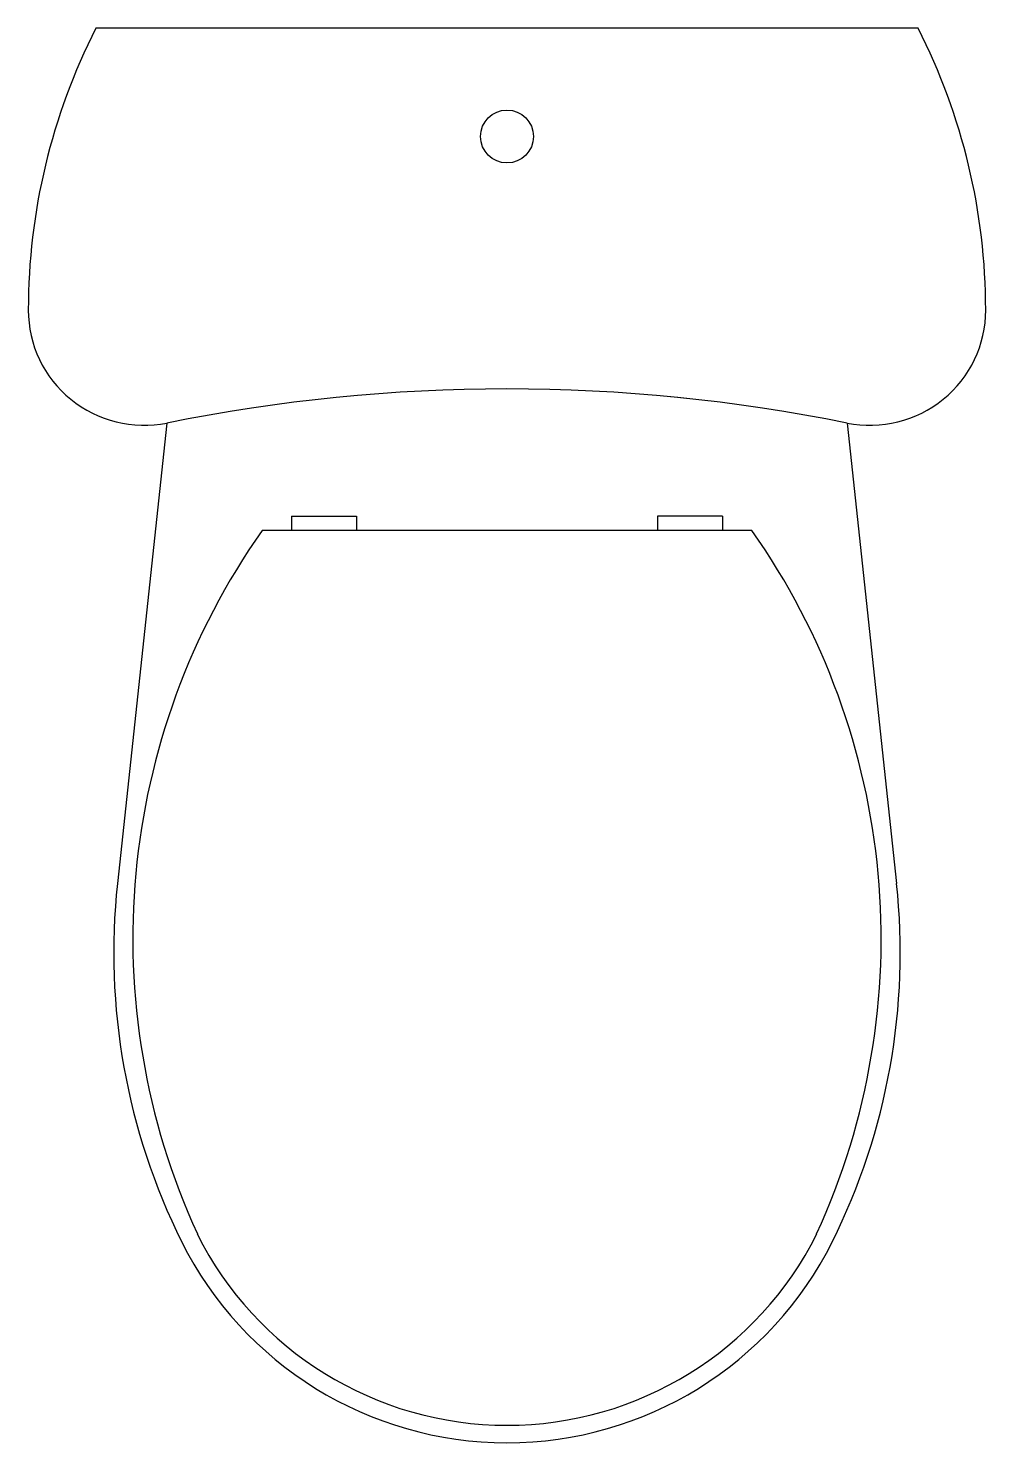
# Model space of a CAD drawing. Header units: millimetres. Extents: x -220 to 220, y 0 to 650.
import ezdxf

# ---------------------------------------------------------------- set-up
doc = ezdxf.new("R2010")
doc.units = ezdxf.units.MM
doc.layers.add('ceco.net 375', color=7, linetype='Continuous')

msp = doc.modelspace()

# ---------------------------------------------------------------- linework, layer by layer
at = {"layer": 'ceco.net 375', "linetype": 'Continuous'}
for p, q in [((188.92, 650), (-188.91, 650)), ((-156.27, 468.6), (-179.03, 256.98)), ((156.28, 468.6), (179.04, 256.98)), ((112.51, 419.26), (-112.51, 419.26))]:
    msp.add_line(p, q, dxfattribs=at)
at = {"layer": 'ceco.net 375'}
for p, q in [((-99.11, 425.83), (-99.11, 419.26)), ((-99.11, 425.83), (-69.21, 425.83)), ((-69.21, 425.83), (-69.21, 419.26)), ((69.21, 425.83), (69.21, 419.26)), ((99.11, 425.83), (69.21, 425.83)), ((99.11, 425.83), (99.11, 419.26))]:
    msp.add_line(p, q, dxfattribs=at)
at = {"layer": 'ceco.net 375', "linetype": 'Continuous'}
for centre, major_axis, start_param, end_param in [((67.32, 520.49), (-287.32, 0), -0.469466, 0.000008), ((-67.32, 520.49), (287.32, 0), -0.000008, 0.469466), ((-166.85, 520.49), (53.15, 0), 3.141628, 4.912784), ((166.86, 520.49), (-53.15, 0), 1.370401, 3.141557), ((0, -297.81), (-784.97, 0), 4.511968, 4.912814), ((0, -297.8), (784.96, 0), 1.37037, 1.771222), ((155.92, 231.69), (-327.87, 0), -0.611623, 0.42847), ((-155.92, 231.69), (327.87, 0), -0.42847, 0.611623), ((119.14, 225.14), (-299.88, 0), -0.106755, 0.46035), ((-119.14, 225.14), (299.88, 0), -0.46035, 0.106755), ((0, 166.28), (166.89, 0), 3.601916, 5.822859), ((0, 166.29), (158.86, 0), 3.60199, 5.822808)]:
    msp.add_ellipse(centre, major_axis=major_axis, ratio=0.9963, start_param=start_param, end_param=end_param, dxfattribs=at)
msp.add_ellipse((0, 600.26), major_axis=(12.19, 0), ratio=0.9963, dxfattribs=at)

doc.saveas('drawing.dxf')
